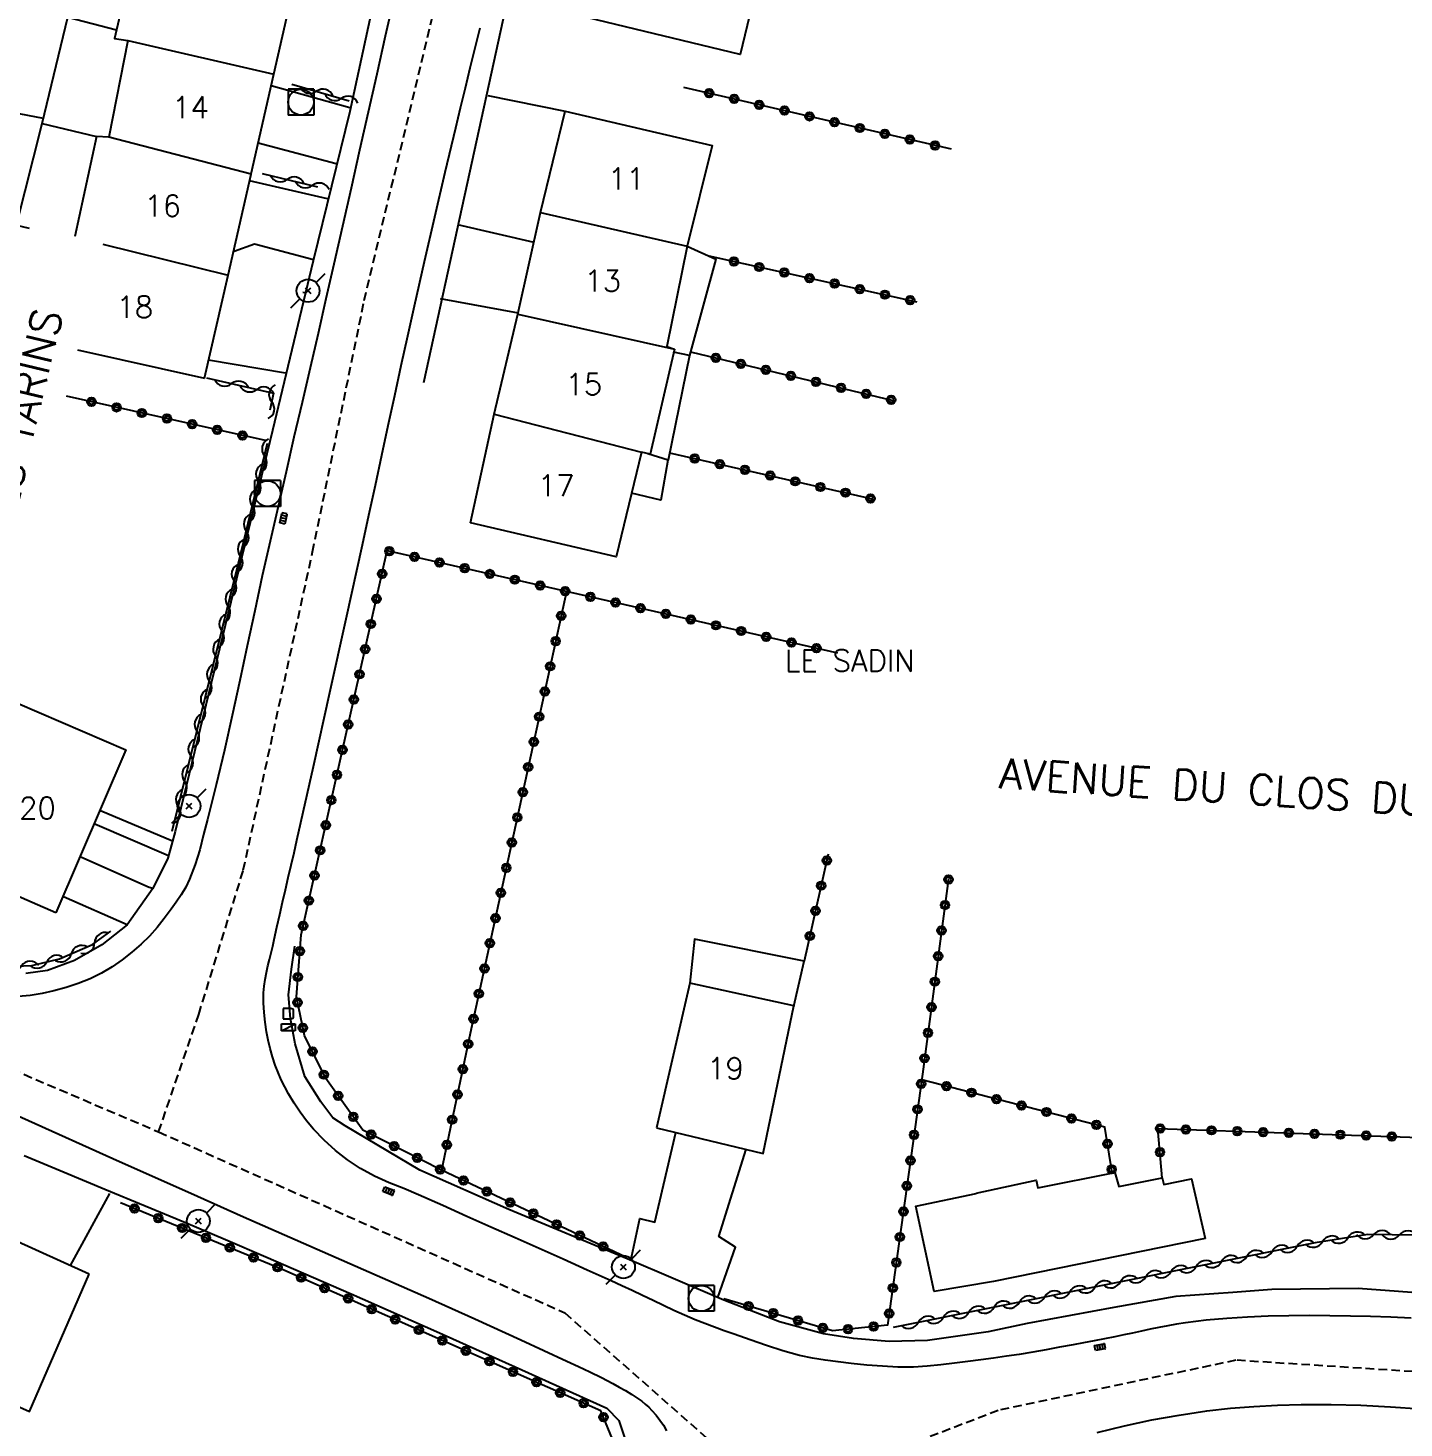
# Model space of a CAD drawing. Header units: millimetres. Extents: x 149998 to 151001, y 150999 to 152001.
# Drawn here: x 150184.8 to 150264.9, y 151429.1 to 151510.6 of the extents above; entities that cross this region are included whole.
import ezdxf
from ezdxf.enums import TextEntityAlignment as Align

# ---------------------------------------------------------------- set-up
doc = ezdxf.new("R2010")
doc.units = ezdxf.units.MM
doc.linetypes.add('DASHED', pattern=[0.75, 0.5, -0.25])
doc.layers.get('0').update_dxf_attribs({"linetype": 'CONTINUOUS'})
for name, color, linetype in [('W0001', 6, 'DASHED'), ('W0014', 7, 'CONTINUOUS'), ('W0017', 7, 'CONTINUOUS'), ('W0101', 7, 'CONTINUOUS'), ('W0104', 1, 'CONTINUOUS'), ('W0310', 3, 'CONTINUOUS'), ('W0323', 7, 'CONTINUOUS'), ('W0401', 7, 'CONTINUOUS'), ('W0420', 7, 'CONTINUOUS'), ('W0438', 7, 'CONTINUOUS'), ('W0473', 7, 'CONTINUOUS'), ('W0983', 7, 'CONTINUOUS'), ('W0989', 7, 'CONTINUOUS'), ('W0991', 7, 'CONTINUOUS'), ('W1102', 7, 'CONTINUOUS')]:
    doc.layers.add(name, color=color, linetype=linetype)
doc.styles.get("Standard").update_dxf_attribs({"font": 'romans.shx', "width": 0.85})

# ---------------------------------------------------------------- blocks, each defined once
blk = doc.blocks.new('T473')
for p, q in [((0.500001, 0.500001), (1.000002, 1.000002)), ((-0.166667, 0.166667), (0.166667, -0.166667)), ((-0.166667, -0.166667), (0.166667, 0.166667)), ((-1.000002, -1.000002), (-0.500001, -0.500001))]:
    blk.add_line(p, q)
blk.add_ellipse((0, 0), major_axis=(0.471405, 0.471405), ratio=1, start_param=5.497787144, end_param=11.780972451)
blk = doc.blocks.new('T401')
for p, q in [((-0.3, 0.3), (0, 0.3)), ((-0.3, -0.25), (-0.3, 0.3)), ((-0.3, 0.15), (0, 0.15)), ((-0.3, 0), (0, 0)), ((0, 0.3), (0, -0.25)), ((-0.3, -0.15), (0, -0.15)), ((-0.3, -0.25), (-0.3, -0.3)), ((-0.3, -0.3), (0, -0.3)), ((0, -0.3), (0, -0.25))]:
    blk.add_line(p, q)
blk = doc.blocks.new('T420')
for p, q in [((0.75, 0.75), (-0.75, 0.75)), ((-0.75, 0.75), (-0.75, -0.75)), ((0.75, 0.75), (0.75, -0.75)), ((0.75, -0.75), (-0.75, -0.75))]:
    blk.add_line(p, q)
blk.add_ellipse((0, 0), major_axis=(-0.53, 0.53), ratio=1, start_param=3.926991, end_param=10.210176)
blk = doc.blocks.new('T438')
for p, q in [((0.15, 1.1), (-0.3, 1.1)), ((-0.3, 1.1), (-0.3, 0.5)), ((0.3, 0.65), (0.3, 0.95)), ((-0.4, 0.2), (0.4, 0.2)), ((-0.4, -0.2), (-0.4, 0.2)), ((-0.3, 0.5), (0.15, 0.5)), ((0.4, 0.2), (0.4, -0.2))]:
    blk.add_line(p, q)
at = {"flags": 128}
for points in [[(-0.4, -0.2), (0.4, 0.2)], [(0.4, -0.2), (-0.4, -0.2)]]:
    blk.add_lwpolyline(points, dxfattribs=at)
for centre, major_axis, start_param, end_param in [((0.15, 0.95), (0.106, -0.106), 0.785398, 2.356194), ((0.15, 0.65), (0.106, 0.106), 3.926991, 5.497787)]:
    blk.add_ellipse(centre, major_axis=major_axis, ratio=1, start_param=start_param, end_param=end_param)
blk = doc.blocks.new('t310o')
at = {"color": 0, "linetype": 'Continuous'}
for centre, start, end in [((-0.5, 0.375), 216.8699, 323.1304), ((0.5, -0.375), 36.8699, 143.1303)]:
    blk.add_arc(centre, 0.625, start, end, dxfattribs=at)
blk = doc.blocks.new('t323o')
at = {"color": 0, "linetype": 'Continuous'}
for radius in [0.25, 0.15]:
    blk.add_circle((0, 0), radius, dxfattribs=at)

msp = doc.modelspace()

# ---------------------------------------------------------------- linework, layer by layer
at = {"layer": 'W0001'}
for points in [[(150192.397, 151446.377), (150194.733, 151453.22), (150197.325, 151461.607), (150201.356, 151480.141), (150204.368, 151494.775), (150209.063, 151514.355), (150213.485, 151532.421), (150216.698, 151548.56), (150219.451, 151559.057), (150223.896, 151572.927)], [(150121.348, 151477.53), (150133.582, 151472.138), (150156.045, 151462.468), (150175.589, 151453.559), (150192.397, 151446.377)], [(150192.397, 151446.377), (150216.041, 151435.845), (150228.194, 151425.133)], [(150320.905, 151428.996), (150320.905, 151428.996), (150313.171, 151429.781), (150306.988, 151429.488), (150297.298, 151429.429), (150284.359, 151430.733), (150269.142, 151432.187), (150255.104, 151433.084), (150241.264, 151430.164), (150228.194, 151425.133)]]:
    msp.add_lwpolyline(points, dxfattribs=at)
at = {"layer": 'W0014'}
for points in [[(150206.931, 151521.477), (150203.517, 151505.782), (150201.399, 151497.072), (150199.022, 151487.2), (150193.35, 151463.866), (150192.932, 151462.311), (150192.059, 151460.54), (150190.557, 151458.436), (150189.095, 151457.268), (150187.496, 151456.357), (150185.92, 151455.762), (150184.675, 151455.601)], [(150206.095, 151512.376), (150205.591, 151510.165), (150205.091, 151507.953), (150204.594, 151505.74), (150204.098, 151503.527), (150203.602, 151501.314), (150203.103, 151499.102), (150202.6, 151496.89), (150202.138, 151494.874), (150201.674, 151492.859), (150201.209, 151490.844), (150200.743, 151488.829), (150200.276, 151486.814), (150199.811, 151484.799), (150199.348, 151482.783), (150198.887, 151480.767), (150198.433, 151478.74), (150197.993, 151476.71), (150197.558, 151474.679), (150197.123, 151472.648), (150196.681, 151470.619), (150196.222, 151468.592), (150195.742, 151466.571), (150195.233, 151464.556), (150195.013, 151463.682), (150194.791, 151462.804), (150194.532, 151461.934), (150194.203, 151461.088), (150193.973, 151460.626), (150193.709, 151460.183), (150193.423, 151459.756), (150193.125, 151459.338), (150192.723, 151458.803), (150192.303, 151458.28), (150191.858, 151457.778), (150191.381, 151457.305), (150190.843, 151456.833), (150190.28, 151456.39), (150189.689, 151455.984), (150189.071, 151455.62), (150188.405, 151455.294), (150187.718, 151455.017), (150187.016, 151454.783), (150186.303, 151454.585), (150185.614, 151454.434), (150184.917, 151454.325), (150184.217, 151454.25)], [(150207.832, 151490.004), (150212.601, 151511.808)], [(150265.299, 151435.536), (150264.122, 151435.592), (150262.944, 151435.63), (150261.767, 151435.658), (150260.571, 151435.678), (150259.374, 151435.688), (150258.177, 151435.679), (150256.98, 151435.645), (150255.775, 151435.588), (150254.572, 151435.513), (150253.369, 151435.408), (150252.171, 151435.265), (150251.653, 151435.187), (150251.137, 151435.096), (150250.622, 151434.995), (150250.109, 151434.888), (150249.598, 151434.777), (150249.086, 151434.665), (150248.574, 151434.557), (150248.061, 151434.453), (150247.453, 151434.334), (150246.845, 151434.215), (150246.237, 151434.098), (150245.628, 151433.983), (150244.844, 151433.838), (150244.059, 151433.694), (150243.274, 151433.556), (150242.487, 151433.427), (150241.742, 151433.314), (150240.996, 151433.208), (150240.249, 151433.108), (150239.501, 151433.015), (150238.714, 151432.915), (150237.927, 151432.813), (150237.136, 151432.731), (150236.342, 151432.688), (150235.432, 151432.69), (150234.523, 151432.734), (150233.616, 151432.807), (150232.712, 151432.897), (150231.957, 151432.983), (150231.203, 151433.083), (150230.452, 151433.207), (150229.707, 151433.365), (150228.738, 151433.627), (150227.784, 151433.936), (150226.838, 151434.269), (150225.894, 151434.602), (150225.322, 151434.802), (150224.751, 151435.006), (150224.184, 151435.218), (150223.621, 151435.444), (150223.003, 151435.708), (150222.39, 151435.983), (150221.781, 151436.266), (150221.174, 151436.554), (150220.569, 151436.845), (150219.964, 151437.135), (150219.357, 151437.423), (150218.747, 151437.704), (150217.348, 151438.337), (150215.948, 151438.966), (150214.546, 151439.592), (150213.142, 151440.215), (150211.739, 151440.838), (150210.336, 151441.461), (150208.933, 151442.085), (150207.532, 151442.713), (150206.679, 151443.074), (150205.814, 151443.419), (150204.959, 151443.795), (150204.142, 151444.246), (150203.4, 151444.748), (150202.695, 151445.299), (150202.028, 151445.896), (150201.402, 151446.536), (150200.996, 151447.018), (150200.626, 151447.528), (150200.286, 151448.056), (150199.965, 151448.595), (150199.743, 151448.998), (150199.538, 151449.41), (150199.351, 151449.831), (150199.185, 151450.261), (150199.026, 151450.739), (150198.89, 151451.224), (150198.776, 151451.714), (150198.683, 151452.209), (150198.597, 151452.767), (150198.531, 151453.329), (150198.496, 151453.895), (150198.505, 151454.463), (150198.54, 151454.86), (150198.596, 151455.255), (150198.67, 151455.646), (150198.756, 151456.035), (150198.849, 151456.42), (150198.944, 151456.804), (150199.037, 151457.189), (150199.124, 151457.576), (150199.281, 151458.3), (150199.443, 151459.022), (150199.608, 151459.744), (150199.776, 151460.465), (150199.945, 151461.186), (150200.113, 151461.908), (150200.28, 151462.629), (150200.444, 151463.351), (150201.408, 151467.648), (150202.364, 151471.946), (150203.315, 151476.246), (150204.261, 151480.547), (150204.641, 151482.285), (150205.016, 151484.024), (150205.39, 151485.764), (150205.763, 151487.504), (150206.138, 151489.243), (150206.515, 151490.982), (150206.896, 151492.72), (150207.283, 151494.457), (150207.872, 151497.051), (150208.472, 151499.643), (150209.079, 151502.233), (150209.692, 151504.822), (150209.971, 151505.988), (150210.254, 151507.152), (150210.539, 151508.317), (150210.826, 151509.481), (150211.112, 151510.645)], [(150269.79, 151436.707), (150262.218, 151437.264), (150257.189, 151437.195), (150254.919, 151437.037), (150251.613, 151436.8), (150248, 151436.164), (150242.949, 151435.217), (150240.674, 151434.731), (150237.156, 151434.228), (150234.915, 151434.173), (150232.836, 151434.345), (150231.093, 151434.63), (150228.535, 151435.32), (150225.301, 151436.586), (150219.674, 151438.984), (150212.772, 151441.856), (150207.592, 151444.154), (150203.26, 151446.726), (150202.545, 151447.202), (150201.846, 151448.136), (150200.912, 151449.598), (150200.336, 151451.496), (150200.08, 151452.985), (150199.953, 151454.35), (150200.137, 151455.843), (150200.319, 151457.182)], [(150179.905, 151449.234), (150184.822, 151447.033), (150189.738, 151444.834), (150194.656, 151442.636), (150197.345, 151441.441), (150200.037, 151440.253), (150202.731, 151439.069), (150205.425, 151437.884), (150208.116, 151436.694), (150210.803, 151435.492), (150213.482, 151434.275), (150216.153, 151433.039), (150216.827, 151432.723), (150217.5, 151432.404), (150218.168, 151432.075), (150218.828, 151431.73), (150219.203, 151431.526), (150219.577, 151431.316), (150219.943, 151431.095), (150220.299, 151430.856), (150220.514, 151430.697), (150220.723, 151430.531), (150220.924, 151430.353), (150221.113, 151430.163), (150221.352, 151429.888), (150221.573, 151429.599), (150221.777, 151429.298), (150221.962, 151428.984)], [(150184.562, 151445.007), (150186.908, 151444.026), (150189.256, 151443.052), (150191.605, 151442.079), (150193.952, 151441.101), (150196.295, 151440.114), (150198.632, 151439.112), (150203.61, 151436.943), (150208.577, 151434.749), (150213.533, 151432.531), (150218.479, 151430.289)], [(150247.031, 151428.877), (150248.61, 151429.27), (150250.201, 151429.609), (150251.802, 151429.897), (150253.411, 151430.134), (150254.78, 151430.29), (150256.153, 151430.399), (150257.529, 151430.469), (150258.905, 151430.506), (150260.638, 151430.508), (150262.371, 151430.462), (150264.101, 151430.377), (150265.83, 151430.262)], [(150218.479, 151430.289), (150219.191, 151429.571)], [(150219.191, 151429.571), (150221.01, 151424.062)]]:
    msp.add_lwpolyline(points, dxfattribs=at)
at = {"layer": 'W0017'}
for points in [[(150203.519, 151505.996), (150198.944, 151507.26)], [(150211.559, 151506.696), (150216.064, 151505.788)], [(150202.724, 151502.729), (150198.183, 151503.931)], [(150202.228, 151500.686), (150197.693, 151501.731)], [(150209.795, 151499.2), (150214.233, 151498.165)], [(150201.416, 151497.142), (150197.983, 151498.046), (150196.802, 151497.626)], [(150200.79, 151495.256), (150200.906, 151495.233)], [(150208.794, 151494.884), (150213.321, 151494.061)], [(150199.776, 151490.539), (150195.303, 151491.303)], [(150193.2, 151463.309), (150189.016, 151465.06)], [(150192.967, 151462.443), (150188.685, 151464.289)], [(150192.065, 151460.552), (150191.852, 151460.609), (150187.861, 151462.374)], [(150190.557, 151458.436), (150186.864, 151460.055)], [(150219.879, 151438.897), (150220.401, 151441.331), (150221.285, 151441.126), (150222.503, 151446.351)], [(150224.941, 151436.739), (150225.975, 151439.658), (150225.01, 151440.286), (150226.587, 151445.367)], [(150189.53, 151442.79), (150187.257, 151438.592)]]:
    msp.add_lwpolyline(points, dxfattribs=at)
at = {"layer": 'W0101'}
for points in [[(150199.1, 151507.945), (150200.466, 151513.926), (150191.199, 151515.98), (150189.836, 151510.028), (150190.603, 151509.899)], [(150227.358, 151515.516), (150227.762, 151515.386), (150226.253, 151509.083), (150217.313, 151511.255)], [(150190.603, 151509.899), (150189.499, 151504.278)], [(150197.785, 151502.134), (150197.774, 151502.14), (150199.1, 151507.945)], [(150214.618, 151499.896), (150216.064, 151505.788), (150224.615, 151503.799), (150223.164, 151497.934)], [(150188.779, 151504.311), (150187.52, 151498.506)], [(150196.437, 151496.254), (150197.785, 151502.134)], [(150213.301, 151493.97), (150214.618, 151499.896)], [(150223.164, 151497.934), (150221.97, 151492.093), (150221.97, 151492.104), (150222.417, 151491.945)], [(150195.063, 151490.256), (150196.437, 151496.254)], [(150211.936, 151488.158), (150213.301, 151493.97)], [(150187.673, 151491.905), (150195.063, 151490.256)], [(150222.417, 151491.945), (150221, 151485.82), (150220.508, 151485.952)], [(150210.556, 151481.837), (150211.936, 151488.158)], [(150220.508, 151485.952), (150219.038, 151479.849), (150210.556, 151481.837)], [(150183.947, 151470.813), (150184.18, 151471.325), (150190.497, 151468.619), (150186.416, 151459.13)], [(150186.416, 151459.13), (150180.255, 151461.811)], [(150229.366, 151453.706), (150223.31, 151455.038), (150221.385, 151446.608)], [(150221.385, 151446.608), (150227.585, 151445.115), (150229.366, 151453.706)], [(150188.347, 151438.099), (150182.306, 151440.834)], [(150179.171, 151432.665), (150179.16, 151432.665), (150184.884, 151430.109), (150188.347, 151438.099)]]:
    msp.add_lwpolyline(points, dxfattribs=at)
at = {"layer": 'W0104'}
for points in [[(150185.623, 151505.074), (150187.119, 151511.258), (150189.952, 151510.536)], [(150184.115, 151499.156), (150185.623, 151505.074)], [(150185.623, 151505.074), (150188.779, 151504.311)], [(150189.499, 151504.278), (150188.779, 151504.311)], [(150184.115, 151499.156), (150184.867, 151498.981)], [(150223.155, 151497.934), (150224.824, 151497.186), (150223.305, 151491.561)], [(150223.305, 151491.561), (150222.047, 151485.471)], [(150223.305, 151491.561), (150222.374, 151491.757), (150222.374, 151491.759)], [(150222.047, 151485.471), (150220.88, 151485.852), (150220.869, 151485.855)], [(150222.047, 151485.471), (150222.042, 151485.471), (150221.629, 151483.14), (150219.93, 151483.552), (150219.929, 151483.547)], [(150229.366, 151453.706), (150229.365, 151453.703), (150229.98, 151456.317), (150223.592, 151457.598), (150223.31, 151455.038), (150223.312, 151455.037)]]:
    msp.add_lwpolyline(points, dxfattribs=at)
msp.add_lwpolyline([(150253.321, 151440.164), (150240.984, 151437.673), (150240.984, 151437.678), (150237.544, 151437.092), (150236.468, 151442.057), (150239.975, 151442.799), (150239.986, 151442.805), (150243.467, 151443.569), (150243.574, 151443.123), (150248.048, 151444.021), (150248.283, 151443.205), (150250.811, 151443.705), (150250.901, 151443.314), (150252.516, 151443.64)], close=True, dxfattribs=at)
at = {"layer": 'W0310'}
for points in [[(150200.146, 151507.36), (150203.497, 151506.402)], [(150198.426, 151502.173), (150201.65, 151501.392)], [(150195.184, 151490.269), (150199.079, 151489.369), (150198.876, 151488.391)], [(150193.183, 151463.884), (150197.046, 151479.487), (150198.735, 151486.47)], [(150178.644, 151457.235), (150181.602, 151456.068), (150183.059, 151455.982), (150185.011, 151456.069), (150186.627, 151456.456), (150188.542, 151457.28), (150189.616, 151458.056)], [(150309.83, 151436.233), (150303.138, 151435.683), (150298.264, 151435.597), (150293.597, 151435.94), (150285.274, 151437.203), (150277.199, 151438.751), (150267.027, 151440.345), (150262.789, 151440.399), (150259.714, 151439.925), (150235.144, 151434.993)]]:
    msp.add_lwpolyline(points, dxfattribs=at)
at = {"layer": 'W0323'}
for points in [[(150185.696, 151505.374), (150175.653, 151507.287)], [(150238.548, 151503.578), (150222.975, 151507.18)], [(150224.421, 151497.367), (150236.537, 151494.703)], [(150223.365, 151491.782), (150235.231, 151488.94)], [(150198.619, 151486.62), (150187.026, 151489.203)], [(150222.137, 151485.905), (150233.937, 151483.231)], [(150219.632, 151439.061), (150208.863, 151444.154), (150204.29, 151446.476), (150202.126, 151449.478), (150200.892, 151451.979), (150200.417, 151454.236), (150200.692, 151457.84), (150205.703, 151480.21), (150231.904, 151474.259)], [(150216.138, 151477.84), (150210.538, 151452.108), (150208.863, 151444.154)], [(150250.811, 151443.705), (150250.567, 151446.575), (150266.354, 151446.04), (150268.079, 151463.032)], [(150231.375, 151462.541), (150229.98, 151456.317)], [(150238.377, 151461.125), (150236.857, 151449.736), (150234.831, 151435.127), (150231.617, 151434.805), (150225.298, 151436.668)], [(150247.907, 151443.993), (150247.47, 151446.657), (150236.812, 151449.409)], [(150199.381, 151399.08), (150203.115, 151403.811), (150209.896, 151412.579), (150216.701, 151419.797), (150220.634, 151424.066), (150218.146, 151430.135), (150199.511, 151438.414), (150190.181, 151442.257)]]:
    msp.add_lwpolyline(points, dxfattribs=at)
at = {"layer": 'W1102'}
for points in [[(150190.603, 151509.899), (150199.1, 151507.945)], [(150197.785, 151502.134), (150189.499, 151504.278)], [(150214.618, 151499.896), (150223.164, 151497.934)], [(150189.142, 151498.047), (150196.437, 151496.254)], [(150213.301, 151493.97), (150222.417, 151491.945)], [(150211.936, 151488.158), (150220.508, 151485.952)]]:
    msp.add_lwpolyline(points, dxfattribs=at)

# ---------------------------------------------------------------- block references
at = {"layer": 'W0310'}
for p, rotation in [((150201.588, 151506.948), 344.0455715404374), ((150203.03, 151506.535), 344.0455715404374), ((150199.884, 151501.82), 346.3826697331667), ((150201.342, 151501.467), 346.3826697331667), ((150196.645, 151489.931), 346.9892692741282), ((150198.107, 151489.594), 346.9892692741282), ((150198.977, 151488.877), 258.2738282662653), ((150198.557, 151485.733), 76.4028331111952), ((150198.204, 151484.275), 76.4028331111952), ((150197.851, 151482.817), 76.4028331111952), ((150197.499, 151481.359), 76.4028331111952), ((150197.146, 151479.901), 76.4028331111952), ((150196.788, 151478.444), 76.09429818025951), ((150196.427, 151476.988), 76.09429818025951), ((150196.067, 151475.532), 76.09429818025951), ((150195.706, 151474.076), 76.09429818025951), ((150195.346, 151472.62), 76.09429818025951), ((150194.985, 151471.164), 76.09429818025951), ((150194.625, 151469.708), 76.09429818025951), ((150194.264, 151468.252), 76.09429818025951), ((150193.904, 151466.796), 76.09429818025951), ((150193.543, 151465.34), 76.09429818025951), ((150188.672, 151457.374), 35.84933802119276), ((150187.311, 151456.75), 23.28159120697097), ((150185.893, 151456.28), 13.46756954193448), ((150184.418, 151456.043), 2.551965212990591), ((150258.675, 151439.716), 191.3502872916259), ((150260.149, 151439.992), 188.7629633120571), ((150261.631, 151440.221), 188.7629633120571), ((150263.118, 151440.395), 179.2699847405315), ((150264.617, 151440.376), 179.2699847405315), ((150255.733, 151439.126), 191.3502872916259), ((150257.204, 151439.421), 191.3502872916259), ((150251.321, 151438.24), 191.3502872916259), ((150252.792, 151438.536), 191.3502872916259), ((150254.263, 151438.831), 191.3502872916259), ((150246.909, 151437.355), 191.3502872916259), ((150248.38, 151437.65), 191.3502872916259), ((150249.851, 151437.945), 191.3502872916259), ((150242.497, 151436.469), 191.3502872916259), ((150243.968, 151436.764), 191.3502872916259), ((150245.439, 151437.059), 191.3502872916259), ((150239.556, 151435.879), 191.3502872916259), ((150241.027, 151436.174), 191.3502872916259), ((150236.615, 151435.288), 191.3502872916259), ((150238.085, 151435.583), 191.3502872916259)]:
    msp.add_blockref('t310o', p, dxfattribs=dict(at, rotation=rotation))
at = {"layer": 'W0323'}
for p, rotation in [((150224.436, 151506.842), 166.9777977573333), ((150225.898, 151506.504), 166.9777977573333), ((150227.359, 151506.166), 166.9777977573333), ((150228.821, 151505.828), 166.9777977573333), ((150230.282, 151505.49), 166.9777977573333), ((150231.744, 151505.152), 166.9777977573333), ((150233.205, 151504.814), 166.9777977573333), ((150234.666, 151504.476), 166.9777977573333), ((150236.128, 151504.138), 166.9777977573333), ((150237.589, 151503.8), 166.9777977573333), ((150225.886, 151497.045), 347.598397399251), ((150227.351, 151496.723), 347.598397399251), ((150228.816, 151496.401), 347.598397399251), ((150230.281, 151496.078), 347.598397399251), ((150231.746, 151495.756), 347.598397399251), ((150233.211, 151495.434), 347.598397399251), ((150234.676, 151495.112), 347.598397399251), ((150236.141, 151494.79), 347.598397399251), ((150224.824, 151491.433), 346.5311450580551), ((150226.282, 151491.083), 346.5311450580551), ((150227.741, 151490.734), 346.5311450580551), ((150229.2, 151490.384), 346.5311450580551), ((150230.659, 151490.035), 346.5311450580551), ((150232.117, 151489.686), 346.5311450580551), ((150188.49, 151488.877), 167.4374879508574), ((150233.576, 151489.336), 346.5311450580551), ((150235.035, 151488.987), 346.5311450580551), ((150189.954, 151488.551), 167.4374879508574), ((150191.419, 151488.225), 167.4374879508574), ((150192.883, 151487.898), 167.4374879508574), ((150194.347, 151487.572), 167.4374879508574), ((150195.811, 151487.246), 167.4374879508574), ((150197.275, 151486.92), 167.4374879508574), ((150223.6, 151485.573), 347.2305888586998), ((150225.063, 151485.242), 347.2305888586998), ((150226.526, 151484.91), 347.2305888586998), ((150227.989, 151484.579), 347.2305888586998), ((150229.452, 151484.247), 347.2305888586998), ((150230.914, 151483.916), 347.2305888586998), ((150232.377, 151483.584), 347.2305888586998), ((150233.84, 151483.253), 347.2305888586998), ((150205.824, 151480.183), 347.2042099631686), ((150207.287, 151479.85), 347.2042099631686), ((150208.749, 151479.518), 347.2042099631686), ((150210.212, 151479.186), 347.2042099631686), ((150205.402, 151478.867), 77.37387045304726), ((150211.675, 151478.854), 347.2042099631686), ((150213.138, 151478.521), 347.2042099631686), ((150214.6, 151478.189), 347.2042099631686), ((150205.074, 151477.403), 77.37387045304726), ((150216.063, 151477.857), 347.2042099631686), ((150217.526, 151477.525), 347.2042099631686), ((150218.988, 151477.193), 347.2042099631686), ((150220.451, 151476.86), 347.2042099631686), ((150221.914, 151476.528), 347.2042099631686), ((150204.746, 151475.94), 77.37387045304726), ((150215.827, 151476.411), 257.7222850924952), ((150223.377, 151476.196), 347.2042099631686), ((150224.839, 151475.864), 347.2042099631686), ((150215.508, 151474.945), 257.7222850924952), ((150226.302, 151475.532), 347.2042099631686), ((150227.765, 151475.199), 347.2042099631686), ((150229.228, 151474.867), 347.2042099631686), ((150204.419, 151474.476), 77.37387045304726), ((150230.69, 151474.535), 347.2042099631686), ((150215.189, 151473.479), 257.7222850924952), ((150204.091, 151473.012), 77.37387045304726), ((150214.87, 151472.014), 257.7222850924952), ((150203.763, 151471.548), 77.37387045304726), ((150203.435, 151470.085), 77.37387045304726), ((150214.551, 151470.548), 257.7222850924952), ((150203.107, 151468.621), 77.37387045304726), ((150214.232, 151469.082), 257.7222850924952), ((150213.913, 151467.617), 257.7222850924952), ((150202.779, 151467.157), 77.37387045304726), ((150213.594, 151466.151), 257.7222850924952), ((150202.451, 151465.694), 77.37387045304726), ((150213.275, 151464.685), 257.7222850924952), ((150202.123, 151464.23), 77.37387045304726), ((150201.795, 151462.766), 77.37387045304726), ((150212.956, 151463.219), 257.7222850924952), ((150231.292, 151462.172), 257.3664767170002), ((150201.468, 151461.302), 77.37387045304726), ((150212.637, 151461.754), 257.7222850924952), ((150238.37, 151461.069), 262.3979201709968), ((150212.318, 151460.288), 257.7222850924952), ((150230.964, 151460.708), 257.3664767170002), ((150201.14, 151459.839), 77.37387045304726), ((150238.171, 151459.582), 262.3979201709968), ((150211.999, 151458.822), 257.7222850924952), ((150230.636, 151459.244), 257.3664767170002), ((150200.812, 151458.375), 77.37387045304726), ((150230.308, 151457.781), 257.3664767170002), ((150237.973, 151458.095), 262.3979201709968), ((150211.68, 151457.357), 257.7222850924952), ((150200.62, 151456.891), 85.63655208507828), ((150237.774, 151456.608), 262.3979201709968), ((150200.505, 151455.395), 85.63655208507828), ((150211.361, 151455.891), 257.7222850924952), ((150237.576, 151455.121), 262.3979201709968), ((150200.486, 151453.906), 101.8848198122923), ((150211.042, 151454.425), 257.7222850924952), ((150210.723, 151452.96), 257.7222850924952), ((150237.377, 151453.635), 262.3979201709968), ((150200.795, 151452.438), 101.8848198122923), ((150237.179, 151452.148), 262.3979201709968), ((150210.408, 151451.493), 258.1080746786639), ((150201.348, 151451.055), 116.2618531215049), ((150236.98, 151450.661), 262.3979201709968), ((150202.012, 151449.709), 116.2618531215049), ((150210.099, 151450.025), 258.1080746786639), ((150236.779, 151449.175), 262.1044876903117), ((150238.264, 151449.034), 165.5219020175254), ((150202.852, 151448.47), 125.7860527385746), ((150209.79, 151448.557), 258.1080746786639), ((150239.717, 151448.659), 165.5219020175254), ((150241.169, 151448.284), 165.5219020175254), ((150203.729, 151447.254), 125.7860527385746), ((150236.573, 151447.689), 262.1044876903117), ((150242.621, 151447.909), 165.5219020175254), ((150244.074, 151447.534), 165.5219020175254), ((150245.526, 151447.159), 165.5219020175254), ((150209.481, 151447.09), 258.1080746786639), ((150246.979, 151446.784), 165.5219020175254), ((150250.687, 151446.571), 358.0590665960484), ((150252.186, 151446.52), 358.0590665960484), ((150253.685, 151446.469), 358.0590665960484), ((150255.184, 151446.419), 358.0590665960484), ((150204.773, 151446.231), 153.0802271304769), ((150206.11, 151445.552), 153.0802271304769), ((150209.172, 151445.622), 258.1080746786639), ((150236.367, 151446.203), 262.1044876903117), ((150247.631, 151445.678), 99.3157770834095), ((150256.683, 151446.368), 358.0590665960484), ((150258.182, 151446.317), 358.0590665960484), ((150259.681, 151446.266), 358.0590665960484), ((150261.181, 151446.215), 358.0590665960484), ((150262.68, 151446.165), 358.0590665960484), ((150264.179, 151446.114), 358.0590665960484), ((150207.448, 151444.873), 153.0802271304769), ((150250.684, 151445.2), 94.8594539412416), ((150208.785, 151444.194), 153.0802271304769), ((150236.161, 151444.717), 262.1044876903117), ((150247.873, 151444.197), 99.3157770834095), ((150210.14, 151443.55), 154.6890551196249), ((150235.955, 151443.231), 262.1044876903117), ((150211.496, 151442.909), 154.6890551196249), ((150212.852, 151442.267), 154.6890551196249), ((150190.992, 151441.923), 157.6133790178704), ((150214.208, 151441.626), 154.6890551196249), ((150235.749, 151441.746), 262.1044876903117), ((150192.379, 151441.352), 157.6133790178704), ((150193.766, 151440.781), 157.6133790178704), ((150215.564, 151440.985), 154.6890551196249), ((150195.153, 151440.209), 157.6133790178704), ((150216.92, 151440.344), 154.6890551196249), ((150235.543, 151440.26), 262.1044876903117), ((150196.54, 151439.638), 157.6133790178704), ((150197.926, 151439.067), 157.6133790178704), ((150218.276, 151439.702), 154.6890551196249), ((150199.313, 151438.495), 157.6133790178704), ((150235.337, 151438.774), 262.1044876903117), ((150200.687, 151437.892), 156.0457845370139), ((150202.057, 151437.283), 156.0457845370139), ((150203.428, 151436.674), 156.0457845370139), ((150235.131, 151437.288), 262.1044876903117), ((150204.799, 151436.065), 156.0457845370139), ((150226.737, 151436.244), 163.57315837039), ((150228.176, 151435.82), 163.57315837039), ((150234.925, 151435.803), 262.1044876903117), ((150206.17, 151435.456), 156.0457845370139), ((150229.614, 151435.395), 163.57315837039), ((150231.053, 151434.971), 163.57315837039), ((150234.017, 151435.045), 185.7211832022262), ((150207.541, 151434.847), 156.0457845370139), ((150208.911, 151434.238), 156.0457845370139), ((150232.525, 151434.896), 185.7211832022262), ((150210.282, 151433.629), 156.0457845370139), ((150211.653, 151433.02), 156.0457845370139), ((150213.024, 151432.411), 156.0457845370139), ((150214.395, 151431.802), 156.0457845370139), ((150215.765, 151431.193), 156.0457845370139), ((150217.136, 151430.584), 156.0457845370139), ((150218.296, 151429.77), 112.2912853044351)]:
    msp.add_blockref('t323o', p, dxfattribs=dict(at, rotation=rotation))
at = {"layer": 'W0401'}
for p, rotation in [((150199.517, 151482.121), 167.1123842537134), ((150205.847, 151443.073), 68.13369510409245), ((150247.166, 151433.998), 101.0756155087939)]:
    msp.add_blockref('T401', p, dxfattribs=dict(at, rotation=rotation))
at = {"layer": 'W0420'}
for p in [(150200.681, 151506.319), (150198.733, 151483.535), (150223.988, 151436.685)]:
    msp.add_blockref('T420', p, dxfattribs=at)
at = {"layer": 'W0438'}
msp.add_blockref('T438', (150199.951, 151452.461), dxfattribs=at)
at = {"layer": 'W0473'}
for p in [(150201.095, 151495.34), (150194.169, 151465.348), (150194.713, 151441.19), (150219.452, 151438.512)]:
    msp.add_blockref('T473', p, dxfattribs=at)

# ---------------------------------------------------------------- texts
at = {"layer": 'W0983'}
msp.add_text('LE SADIN   ', height=1.25, dxfattribs=at).set_placement((150233.9, 151473.806), align=Align.MIDDLE_CENTER)
at = {"layer": 'W0989'}
for s, rotation, p in [('AVENUE DES TARINS   ', 76.5441, (150181.332, 151471.047)), ('AVENUE DU CLOS DU SADIN   ', 356.33429, (150241.294, 151466.396))]:
    msp.add_text(s, height=1.75, rotation=rotation, dxfattribs=at).set_placement(p)
at = {"layer": 'W0991'}
for s, p in [('14', (150194.25, 151506.016)), ('11', (150219.618, 151501.861)), ('16', (150192.633, 151500.282)), ('13', (150218.243, 151495.921)), ('18', (150191.005, 151494.397)), ('15', (150217.143, 151489.895)), ('17', (150215.534, 151484.003)), ('20', (150185.347, 151465.228)), ('19', (150225.395, 151450.076))]:
    msp.add_text(s, height=1.25, dxfattribs=at).set_placement(p, align=Align.MIDDLE_CENTER)

doc.saveas('drawing.dxf')
